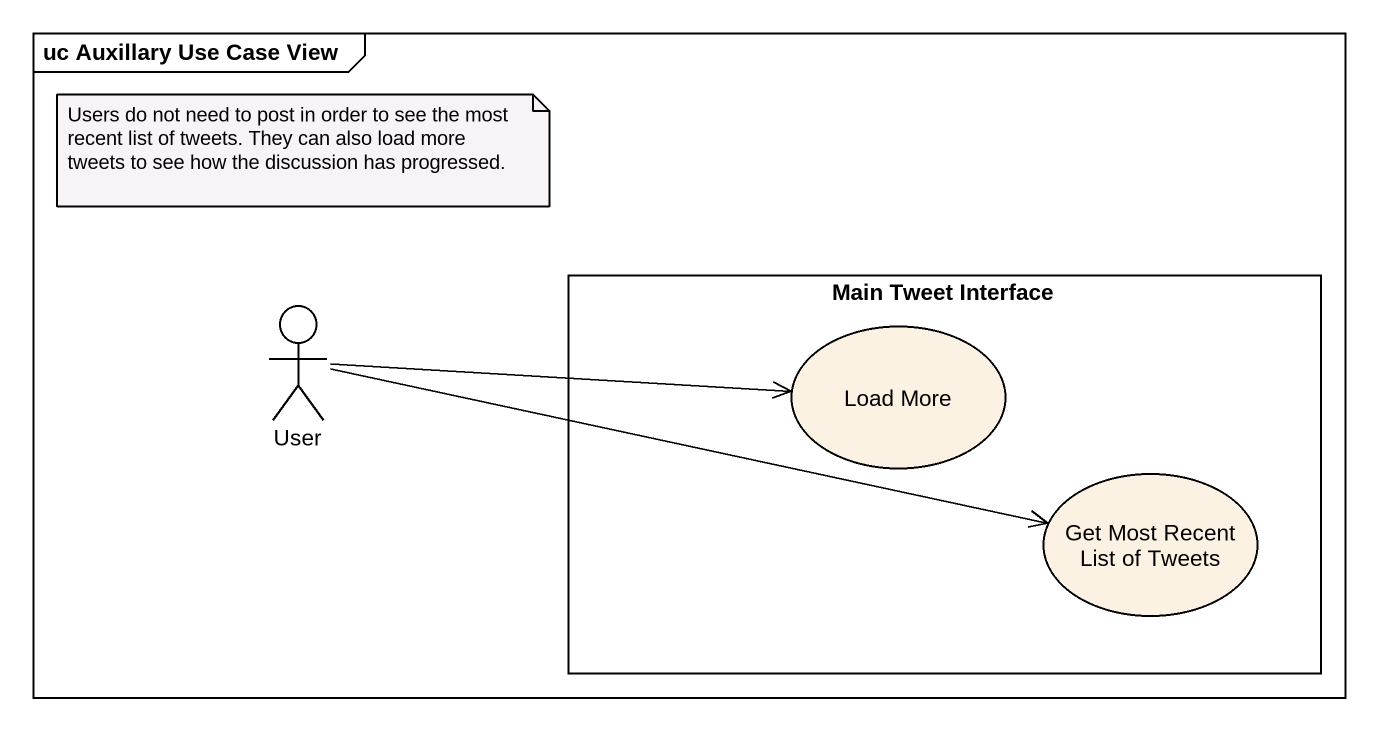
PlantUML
@startuml
mainframe uc Auxillary Use Case View
actor User
rectangle "Main Tweet Interface" as Main_Tweet_Interface {
  usecase "Load More" as Load_More
  usecase "Get Most Recent List of Tweets" as Get_Most_Recent_List_of
}
User -right-> Load_More
User -right-> Get_Most_Recent_List_of
note as N1
  Users do not need to post in order to see the most recent list of tweets. They can also load more tweets to see how the discussion has progressed.
end note
@enduml
